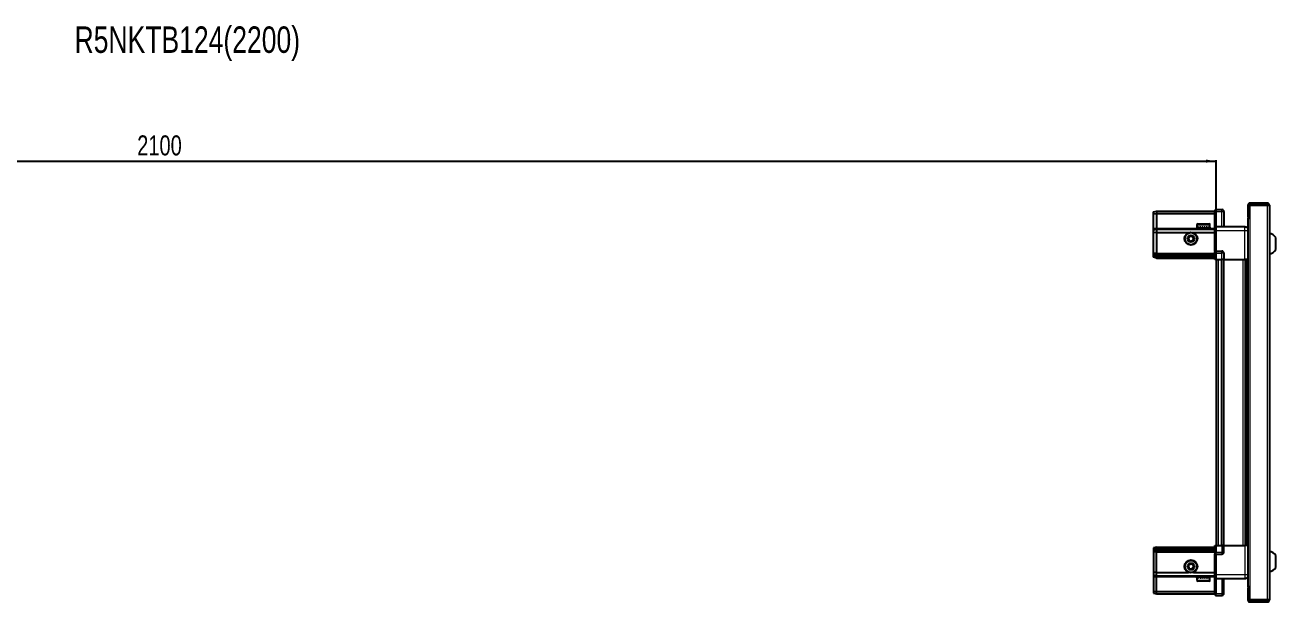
# Model space of a CAD drawing. Header units: millimetres. Extents: x 1315 to 6487, y -1523 to 1554.
# Drawn here: x 3805 to 5057, y 977 to 1554 of the extents above; entities that cross this region are included whole.
import ezdxf

# ---------------------------------------------------------------- set-up
doc = ezdxf.new("R2010")
doc.units = ezdxf.units.MM
doc.layers.add('FORMAT', color=7, linetype='Continuous')
doc.styles.add('SLDTEXTSTYLE0', font='TXT', dxfattribs={"width": 0.75})
doc.dimstyles.new('SLDDIMSTYLE0', dxfattribs={"dimtxt": 20, "dimasz": 10, "dimexe": 0, "dimexo": 0.0625, "dimgap": 5, "dimtad": 2, "dimdec": 1, "dimrnd": 1e-09, "dimzin": 12, "dimdsep": 46, "dimtxsty": 'SLDTEXTSTYLE0', "dimsah": 1, "dimcen": 0.09, "dimadec": 0, "dimazin": 3, "dimtfac": 1, "dimtofl": 0, "dimtmove": 0, "dimatfit": 3, "dimfxl": 0, "dimfrac": 2, "dimtolj": 1, "dimtzin": 12, "dimarcsym": 0})

# ---------------------------------------------------------------- blocks, each defined once
blk = doc.blocks.new('_D_5')
at = {"layer": 'FORMAT'}
for p, q in [((2897, 1319.3), (2897, 1418.8)), ((2897, 1417.8), (4997, 1417.8)), ((4997, 1319.3), (4997, 1418.8))]:
    blk.add_line(p, q, dxfattribs=at)
for points in [[(2897, 1417.8), (2907, 1416.3), (2907, 1419.4)], [(4997, 1417.8), (4987, 1419.4), (4987, 1416.3)]]:
    blk.add_solid(points, dxfattribs=at)
at = {"layer": 'FORMAT', "insert": (3917.4, 1443.6), "char_height": 20, "attachment_point": 1, "style": 'SLDTEXTSTYLE0'}
blk.add_mtext('2100', dxfattribs=at)

msp = doc.modelspace()

# ---------------------------------------------------------------- linework, layer by layer
at = {"color": 7, "linetype": 'Continuous', "lineweight": 25}
for p, q in [((4934.33, 1367.02), (4937.33, 1367.82)), ((4934.33, 1365.17), (4934.33, 1367.02)), ((4934.33, 1365.17), (4937.33, 1365.32)), ((4934.33, 1350.82), (4934.33, 1365.17)), ((4937.33, 1367.82), (4937.33, 1365.32)), ((4937.33, 1367.82), (4995.63, 1367.82)), ((4937.33, 1365.32), (4937.33, 1350.82)), ((4937.33, 1365.32), (4995.63, 1365.32)), ((4996.49, 1369.32), (4995.63, 1368.82)), ((4996.49, 1369.32), (4995.63, 1368.82)), ((4995.63, 1368.82), (4995.63, 1367.32)), ((4995.63, 1352.52), (4995.63, 1367.32)), ((4996.83, 1369.32), (4996.49, 1369.32)), ((4996.83, 1369.32), (4996.49, 1369.32)), ((4996.83, 1367.32), (4996.83, 1369.32)), ((4996.83, 1369.32), (4996.83, 1369.32)), ((4996.83, 1369.32), (5002.83, 1369.32)), ((4996.83, 1367.32), (4996.83, 1352.52)), ((5004.83, 1367.32), (5004.83, 1352.32)), ((5028.83, 1373.72), (5028.83, 1361.32)), ((5030.33, 1373.72), (5030.33, 1361.32)), ((5030.83, 1360.82), (5030.83, 1373.72)), ((5030.83, 1373.72), (5048.23, 1373.72)), ((5048.23, 1375.82), (5030.93, 1375.82)), ((5048.23, 1374.32), (5030.93, 1374.32)), ((5048.23, 1374.32), (5048.23, 1375.82)), ((5048.23, 1373.72), (5050.33, 1373.72)), ((5050.33, 1373.72), (5050.33, 978.92)), ((4977.83, 1354.22), (4977.83, 1351.32)), ((4978.63, 1355.02), (4990.03, 1355.02)), ((4990.83, 1351.32), (4990.83, 1354.22)), ((4995.63, 1352.32), (4995.63, 1352.52)), ((4996.83, 1352.32), (4995.63, 1352.32)), ((4995.63, 1348.32), (4995.63, 1352.32)), ((4996.83, 1352.52), (4996.83, 1352.32)), ((4996.83, 1352.32), (4996.83, 1348.32)), ((4996.83, 1352.32), (5025.83, 1352.32)), ((5028.73, 1360.82), (5028.73, 991.82)), ((5028.73, 1360.82), (5030.83, 1360.82)), ((5028.83, 1361.32), (5030.33, 1361.32)), ((4934.33, 1349.02), (4934.33, 1350.82)), ((4934.33, 1349.02), (4937.33, 1349.82)), ((4934.33, 1345.99), (4934.33, 1349.02)), ((4937.33, 1346.32), (4934.33, 1345.99)), ((4934.33, 1325.82), (4934.33, 1345.99)), ((4937.33, 1350.82), (4937.33, 1349.82)), ((4937.33, 1349.82), (4937.33, 1346.32)), ((4937.33, 1349.82), (4995.63, 1349.82)), ((4937.33, 1346.32), (4937.33, 1325.82)), ((4937.33, 1346.32), (4969.33, 1346.32)), ((4974.33, 1346.32), (4995.63, 1346.32)), ((4977.83, 1351.32), (4977.86, 1351.32)), ((4977.98, 1351.82), (4977.86, 1351.82)), ((4977.86, 1351.82), (4977.86, 1351.32)), ((4977.86, 1351.32), (4977.98, 1351.32)), ((4977.98, 1351.82), (4977.98, 1351.32)), ((4977.98, 1351.32), (4978.39, 1351.32)), ((4978.73, 1351.82), (4978.39, 1351.82)), ((4978.39, 1351.82), (4978.39, 1351.32)), ((4978.39, 1351.32), (4978.73, 1351.32)), ((4978.73, 1351.82), (4978.73, 1351.32)), ((4978.73, 1351.32), (4979.51, 1351.32)), ((4980.03, 1351.82), (4979.51, 1351.82)), ((4979.51, 1351.82), (4979.51, 1351.32)), ((4979.51, 1351.32), (4980.03, 1351.32)), ((4979.93, 1351.32), (4979.93, 1351.22)), ((4979.93, 1351.22), (4988.73, 1351.22)), ((4980.03, 1351.82), (4980.03, 1351.32)), ((4980.03, 1351.32), (4981.09, 1351.32)), ((4980.33, 1350.82), (4981.02, 1350.34)), ((4980.33, 1350.82), (4988.33, 1350.82)), ((4981.02, 1350.34), (4980.33, 1349.86)), ((4980.33, 1349.86), (4980.33, 1349.82)), ((4980.33, 1349.86), (4988.33, 1349.86)), ((4981.02, 1350.34), (4987.64, 1350.34)), ((4981.75, 1351.82), (4981.09, 1351.82)), ((4981.09, 1351.82), (4981.09, 1351.32)), ((4981.09, 1351.32), (4981.75, 1351.32)), ((4981.75, 1351.82), (4981.75, 1351.32)), ((4981.75, 1351.32), (4982.99, 1351.32)), ((4983.72, 1351.82), (4982.99, 1351.82)), ((4982.99, 1351.82), (4982.99, 1351.32)), ((4982.99, 1351.32), (4983.42, 1351.32)), ((4983.42, 1351.82), (4983.42, 1351.32)), ((4983.72, 1351.82), (4983.72, 1351.32)), ((4983.72, 1351.32), (4985.02, 1351.32)), ((4985.75, 1351.82), (4985.02, 1351.82)), ((4985.02, 1351.82), (4985.02, 1351.32)), ((4985.29, 1351.82), (4985.29, 1351.32)), ((4985.29, 1351.32), (4985.75, 1351.32)), ((4985.75, 1351.82), (4985.75, 1351.32)), ((4985.75, 1351.32), (4986.98, 1351.32)), ((4987.64, 1351.82), (4986.98, 1351.82)), ((4986.98, 1351.82), (4986.98, 1351.32)), ((4986.98, 1351.32), (4987.64, 1351.32)), ((4987.64, 1351.82), (4987.64, 1351.32)), ((4987.64, 1351.32), (4988.69, 1351.32)), ((4987.64, 1350.34), (4988.33, 1350.82)), ((4988.33, 1349.86), (4987.64, 1350.34)), ((4988.33, 1349.82), (4988.33, 1349.86)), ((4989.21, 1351.82), (4988.69, 1351.82)), ((4988.69, 1351.82), (4988.69, 1351.32)), ((4988.69, 1351.32), (4989.21, 1351.32)), ((4988.73, 1351.22), (4988.73, 1351.32)), ((4989.21, 1351.82), (4989.21, 1351.32)), ((4989.21, 1351.32), (4989.96, 1351.32)), ((4990.29, 1351.82), (4989.96, 1351.82)), ((4989.96, 1351.82), (4989.96, 1351.32)), ((4989.96, 1351.32), (4990.29, 1351.32)), ((4990.29, 1351.82), (4990.29, 1351.32)), ((4990.29, 1351.32), (4990.69, 1351.32)), ((4990.8, 1351.82), (4990.69, 1351.82)), ((4990.69, 1351.82), (4990.69, 1351.32)), ((4990.69, 1351.32), (4990.8, 1351.32)), ((4990.8, 1351.82), (4990.8, 1351.32)), ((4990.8, 1351.32), (4990.83, 1351.32)), ((4995.63, 1328.02), (4995.63, 1348.32)), ((4996.83, 1348.32), (4996.83, 1328.02)), ((5056.93, 1329.32), (5056.93, 1341.32)), ((4995.63, 1327.82), (4995.63, 1328.02)), ((4996.83, 1327.82), (4995.63, 1327.82)), ((4995.63, 1327.82), (4995.63, 1327.15)), ((4995.63, 1319.32), (4995.63, 1327.15)), ((4996.83, 1328.02), (4996.83, 1327.82)), ((4996.83, 1325.82), (4996.83, 1327.82)), ((4996.83, 1327.82), (5002.83, 1327.82)), ((4996.83, 1325.82), (4996.83, 1327.82)), ((4934.33, 1324.02), (4934.33, 1325.82)), ((4937.33, 1324.82), (4934.33, 1324.02)), ((4934.33, 1323.28), (4934.33, 1324.02)), ((4937.33, 1323.82), (4934.33, 1323.28)), ((4934.33, 1322.78), (4934.33, 1323.28)), ((4934.33, 1321.63), (4934.33, 1322.78)), ((4937.33, 1322.32), (4934.33, 1322.78)), ((4937.33, 1320.82), (4934.33, 1321.63)), ((4937.33, 1325.82), (4937.33, 1324.82)), ((4937.33, 1324.82), (4937.33, 1323.82)), ((4937.33, 1324.82), (4995.63, 1324.82)), ((4937.33, 1323.82), (4995.63, 1323.82)), ((4937.33, 1323.82), (4937.33, 1322.32)), ((4937.33, 1322.32), (4995.63, 1322.32)), ((4937.33, 1322.32), (4937.33, 1320.82)), ((4937.33, 1320.82), (4995.63, 1320.82)), ((4996.49, 1319.32), (4995.63, 1319.32)), ((4996.49, 1325.82), (4996.49, 1319.32)), ((4996.83, 1319.32), (4996.49, 1319.32)), ((4996.83, 1325.82), (4996.83, 1319.32)), ((4996.83, 1319.32), (5002.83, 1319.32)), ((4996.98, 1319.32), (4996.98, 1033.32)), ((5004.83, 1319.32), (5002.83, 1319.32)), ((5004.18, 1319.32), (5004.18, 1033.32)), ((5004.83, 1325.82), (5004.83, 1319.32)), ((5004.83, 1319.32), (5025.83, 1319.32)), ((5026.85, 1033.32), (5026.85, 1319.32)), ((5026.88, 1033.32), (5026.88, 1319.32)), ((5028.68, 1319.32), (5028.68, 1033.32)), ((4937.33, 1031.82), (4934.33, 1031.02)), ((4934.33, 1031.02), (4934.33, 1029.87)), ((4937.33, 1030.32), (4934.33, 1029.87)), ((4934.33, 1029.87), (4934.33, 1029.37)), ((4937.33, 1028.82), (4934.33, 1029.37)), ((4934.33, 1029.37), (4934.33, 1028.63)), ((4937.33, 1027.82), (4934.33, 1028.63)), ((4934.33, 1028.63), (4934.33, 1026.82)), ((4934.33, 1026.82), (4934.33, 1006.66)), ((4937.33, 1030.32), (4937.33, 1031.82)), ((4937.33, 1031.82), (4995.63, 1031.82)), ((4937.33, 1028.82), (4937.33, 1030.32)), ((4937.33, 1030.32), (4995.63, 1030.32)), ((4937.33, 1028.82), (4995.63, 1028.82)), ((4937.33, 1027.82), (4937.33, 1028.82)), ((4937.33, 1027.82), (4995.63, 1027.82)), ((4937.33, 1026.82), (4937.33, 1027.82)), ((4937.33, 1006.32), (4937.33, 1026.82)), ((4995.63, 1025.5), (4995.63, 1033.32)), ((4995.63, 1033.32), (4996.49, 1033.32)), ((4996.49, 1033.32), (4996.49, 1033.32)), ((4996.49, 1033.32), (4996.49, 1026.82)), ((4996.83, 1033.32), (4996.49, 1033.32)), ((4996.83, 1033.32), (4996.83, 1026.82)), ((4996.83, 1033.32), (4996.83, 1033.32)), ((4996.83, 1033.32), (5002.83, 1033.32)), ((4996.83, 1033.32), (4996.83, 1026.82)), ((4996.83, 1024.82), (4996.83, 1026.82)), ((5004.83, 1033.32), (5002.83, 1033.32)), ((5004.83, 1026.82), (5004.83, 1033.32)), ((5004.83, 1033.32), (5025.83, 1033.32)), ((4995.63, 1025.5), (4995.63, 1024.82)), ((4996.83, 1024.82), (4995.63, 1024.82)), ((4995.63, 1024.62), (4995.63, 1024.82)), ((4995.63, 1004.32), (4995.63, 1024.62)), ((4996.83, 1024.82), (4996.83, 1024.62)), ((4996.83, 1024.82), (5002.83, 1024.82)), ((4996.83, 1024.62), (4996.83, 1004.32)), ((5056.93, 1011.32), (5056.93, 1023.32)), ((4937.33, 1006.32), (4934.33, 1006.66)), ((4934.33, 1006.66), (4934.33, 1003.63)), ((4934.33, 1003.63), (4937.33, 1002.82)), ((4934.33, 1003.63), (4934.33, 1001.82)), ((4934.33, 1001.82), (4934.33, 987.48)), ((4937.33, 1006.32), (4969.33, 1006.32)), ((4937.33, 1002.82), (4937.33, 1006.32)), ((4937.33, 1002.82), (4995.63, 1002.82)), ((4937.33, 1001.82), (4937.33, 1002.82)), ((4937.33, 987.32), (4937.33, 1001.82)), ((4974.33, 1006.32), (4995.63, 1006.32)), ((4979.93, 1001.42), (4979.93, 1001.32)), ((4988.73, 1001.42), (4979.93, 1001.42)), ((4980.33, 1002.82), (4980.33, 1002.79)), ((4980.33, 1002.79), (4981.02, 1002.31)), ((4988.33, 1002.79), (4980.33, 1002.79)), ((4981.02, 1002.31), (4980.33, 1001.82)), ((4988.33, 1001.82), (4980.33, 1001.82)), ((4987.64, 1002.31), (4981.02, 1002.31)), ((4987.64, 1002.31), (4988.33, 1002.79)), ((4988.33, 1001.82), (4987.64, 1002.31)), ((4988.33, 1002.79), (4988.33, 1002.82)), ((4988.73, 1001.32), (4988.73, 1001.42)), ((4995.63, 1000.32), (4995.63, 1004.32)), ((4996.83, 1004.32), (4996.83, 1000.32)), ((4977.83, 1001.32), (4977.83, 998.42)), ((4977.85, 1001.32), (4977.83, 1001.32)), ((4977.85, 1000.82), (4977.85, 1001.32)), ((4977.94, 1001.32), (4977.85, 1001.32)), ((4977.85, 1000.82), (4977.94, 1000.82)), ((4977.94, 1000.82), (4977.94, 1001.32)), ((4978.32, 1001.32), (4977.94, 1001.32)), ((4978.32, 1000.82), (4978.32, 1001.32)), ((4978.63, 1001.32), (4978.32, 1001.32)), ((4978.32, 1000.82), (4978.63, 1000.82)), ((4978.63, 1000.82), (4978.63, 1001.32)), ((4979.37, 1001.32), (4978.63, 1001.32)), ((4990.03, 997.62), (4978.63, 997.62)), ((4979.37, 1000.82), (4979.37, 1001.32)), ((4979.88, 1001.32), (4979.37, 1001.32)), ((4979.37, 1000.82), (4979.88, 1000.82)), ((4979.88, 1000.82), (4979.88, 1001.32)), ((4980.92, 1001.32), (4979.88, 1001.32)), ((4980.92, 1000.82), (4980.92, 1001.32)), ((4981.57, 1001.32), (4980.92, 1001.32)), ((4980.92, 1000.82), (4981.57, 1000.82)), ((4981.57, 1000.82), (4981.57, 1001.32)), ((4982.79, 1001.32), (4981.57, 1001.32)), ((4982.79, 1000.82), (4982.79, 1001.32)), ((4983.29, 1001.32), (4982.79, 1001.32)), ((4982.79, 1000.82), (4983.52, 1000.82)), ((4983.29, 1000.82), (4983.29, 1001.32)), ((4983.52, 1000.82), (4983.52, 1001.32)), ((4984.82, 1001.32), (4983.52, 1001.32)), ((4984.82, 1000.82), (4984.82, 1001.32)), ((4984.82, 1000.82), (4985.55, 1000.82)), ((4985.16, 1000.82), (4985.16, 1001.32)), ((4985.55, 1001.32), (4985.16, 1001.32)), ((4985.55, 1000.82), (4985.55, 1001.32)), ((4986.8, 1001.32), (4985.55, 1001.32)), ((4986.8, 1000.82), (4986.8, 1001.32)), ((4987.46, 1001.32), (4986.8, 1001.32)), ((4986.8, 1000.82), (4987.46, 1000.82)), ((4987.46, 1000.82), (4987.46, 1001.32)), ((4988.54, 1001.32), (4987.46, 1001.32)), ((4988.54, 1000.82), (4988.54, 1001.32)), ((4989.07, 1001.32), (4988.54, 1001.32)), ((4988.54, 1000.82), (4989.07, 1000.82)), ((4989.07, 1000.82), (4989.07, 1001.32)), ((4989.86, 1001.32), (4989.07, 1001.32)), ((4989.86, 1000.82), (4989.86, 1001.32)), ((4990.21, 1001.32), (4989.86, 1001.32)), ((4989.86, 1000.82), (4990.21, 1000.82)), ((4990.21, 1000.82), (4990.21, 1001.32)), ((4990.64, 1001.32), (4990.21, 1001.32)), ((4990.64, 1000.82), (4990.64, 1001.32)), ((4990.78, 1001.32), (4990.64, 1001.32)), ((4990.64, 1000.82), (4990.78, 1000.82)), ((4990.78, 1000.82), (4990.78, 1001.32)), ((4990.83, 1001.32), (4990.78, 1001.32)), ((4990.83, 998.42), (4990.83, 1001.32)), ((4996.83, 1000.32), (4995.63, 1000.32)), ((4995.63, 1000.12), (4995.63, 1000.32)), ((4995.63, 985.32), (4995.63, 1000.12)), ((4996.83, 1000.32), (4996.83, 1000.12)), ((4996.83, 1000.32), (5025.83, 1000.32)), ((4996.83, 1000.12), (4996.83, 985.32)), ((4996.83, 1000.12), (4996.83, 985.32)), ((5004.83, 985.32), (5004.83, 1000.32)), ((5030.83, 991.82), (5028.73, 991.82)), ((5028.83, 991.32), (5030.33, 991.32)), ((5028.83, 991.32), (5028.83, 978.92)), ((5030.33, 991.32), (5030.33, 978.92)), ((5030.83, 978.92), (5030.83, 991.82)), ((4934.33, 987.48), (4937.33, 987.32)), ((4934.33, 987.48), (4934.33, 985.63)), ((4934.33, 985.63), (4937.33, 984.82)), ((4937.33, 987.32), (4995.63, 987.32)), ((4937.33, 984.82), (4937.33, 987.32)), ((4937.33, 984.82), (4995.63, 984.82)), ((4995.63, 985.32), (4995.63, 983.82)), ((4995.63, 983.82), (4996.49, 983.32)), ((4996.83, 983.32), (4996.49, 983.32)), ((4996.83, 983.32), (4996.83, 985.32)), ((4996.83, 983.32), (5002.83, 983.32)), ((5048.23, 978.92), (5030.83, 978.92)), ((5030.93, 978.32), (5048.23, 978.32)), ((5030.93, 976.82), (5048.23, 976.82)), ((5050.33, 978.92), (5048.23, 978.92)), ((5048.23, 978.32), (5048.23, 976.82))]:
    msp.add_line(p, q, dxfattribs=at)
at = {"color": 8, "linetype": 'Continuous', "lineweight": 18}
for p, q in [((4996.83, 1367.32), (4995.63, 1367.32)), ((4996.83, 1367.32), (5002.83, 1367.32)), ((5002.83, 1367.32), (5002.83, 1369.32)), ((5002.83, 1367.32), (5004.83, 1367.32)), ((5002.83, 1352.32), (5002.83, 1367.32)), ((5030.33, 1373.72), (5028.83, 1373.72)), ((5030.93, 1374.32), (5030.93, 1375.82)), ((5048.23, 1373.72), (5048.23, 978.92)), ((4977.83, 1354.22), (4990.83, 1354.22)), ((4995.63, 1352.52), (4996.83, 1352.52)), ((5030.83, 1360.82), (5030.83, 991.82)), ((4934.33, 1350.82), (4937.33, 1350.82)), ((4937.33, 1350.82), (4980.33, 1350.82)), ((4988.33, 1350.82), (4995.63, 1350.82)), ((4996.83, 1348.32), (4995.63, 1348.32)), ((4996.83, 1348.32), (5025.83, 1348.32)), ((5025.83, 1319.32), (5025.83, 1348.32)), ((4995.63, 1328.02), (4996.83, 1328.02)), ((5002.83, 1325.82), (5002.83, 1327.82)), ((4937.33, 1325.82), (4934.33, 1325.82)), ((4937.33, 1325.82), (4995.63, 1325.82)), ((4996.83, 1325.82), (4996.49, 1325.82)), ((4996.83, 1325.82), (5002.83, 1325.82)), ((4998.98, 1319.32), (4998.98, 1033.32)), ((5002.18, 1319.32), (5002.18, 1033.32)), ((5002.83, 1319.32), (5002.83, 1325.82)), ((5004.83, 1325.82), (5002.83, 1325.82)), ((5004.83, 1319.32), (5004.83, 1033.32)), ((5024.23, 1033.32), (5024.23, 1319.32)), ((5025.64, 1319.32), (5025.64, 1033.32)), ((5028.09, 1033.32), (5028.09, 1319.32)), ((4937.33, 1026.82), (4934.33, 1026.82)), ((4937.33, 1026.82), (4995.63, 1026.82)), ((4996.83, 1033.32), (4996.49, 1033.32)), ((4996.83, 1026.82), (4996.49, 1026.82)), ((4996.83, 1026.82), (5002.83, 1026.82)), ((5002.83, 1033.32), (5002.83, 1026.82)), ((5002.83, 1026.82), (5002.83, 1024.82)), ((5004.83, 1026.82), (5002.83, 1026.82)), ((5025.83, 1033.32), (5025.83, 1004.32)), ((4996.83, 1024.62), (4995.63, 1024.62)), ((4934.33, 1001.82), (4937.33, 1001.82)), ((4937.33, 1001.82), (4980.33, 1001.82)), ((4988.33, 1001.82), (4995.63, 1001.82)), ((4996.83, 1004.32), (4995.63, 1004.32)), ((4996.83, 1004.32), (5025.83, 1004.32)), ((4990.83, 998.42), (4977.83, 998.42)), ((4996.83, 1000.12), (4995.63, 1000.12)), ((5002.83, 1000.32), (5002.83, 985.32)), ((4996.83, 985.32), (4995.63, 985.32)), ((4996.83, 985.32), (5002.83, 985.32)), ((5002.83, 985.32), (5002.83, 983.32)), ((5002.83, 985.32), (5004.83, 985.32)), ((5030.33, 978.92), (5028.83, 978.92)), ((5030.93, 978.32), (5030.93, 976.82))]:
    msp.add_line(p, q, dxfattribs=at)
at = {"color": 7, "linetype": 'Continuous', "lineweight": 25}
for centre, radius in [((4971.83, 1340.32), 6.5), ((4971.83, 1340.32), 3.46), ((4971.83, 1012.32), 6.5), ((4971.83, 1012.32), 3.46)]:
    msp.add_circle(centre, radius, dxfattribs=at)
at = {"color": 8, "linetype": 'Continuous', "lineweight": 18}
for centre in [(4971.83, 1340.32), (4971.83, 1012.32)]:
    msp.add_circle(centre, 5.7, dxfattribs=at)
at = {"color": 7, "linetype": 'Continuous', "lineweight": 25}
for centre, radius, start, end in [((5002.83, 1367.32), 2, 0, 90), ((5030.93, 1373.72), 2.1, 90, 180), ((5030.93, 1373.72), 0.6, 90, 180), ((5048.23, 1373.72), 2.1, 0, 90), ((5048.23, 1373.72), 0.6, 0, 90), ((4978.63, 1354.22), 0.8, 90, 180), ((4990.03, 1354.22), 0.8, 0, 90), ((4971.83, 1340.32), 2.5, 120.74103, 180.74103), ((4971.83, 1340.32), 2.5, 180.74103, 240.74103), ((4971.83, 1340.32), 2.5, 60.74103, 120.74103), ((4971.83, 1340.32), 2.5, 0.74103, 60.74103), ((4971.83, 1340.32), 2.5, 300.74103, 0.74103), ((4979.93, 1350.82), 0.4, 0, 90), ((4988.73, 1350.82), 0.4, 90, 180), ((5047.3, 1334.3), 11.91, 36.1266, 75.29965), ((4971.83, 1340.32), 2.5, 240.74103, 300.74103), ((5002.83, 1325.82), 2, 0, 90), ((5047.3, 1336.35), 11.91, 284.70035, 323.8734), ((5002.83, 1026.82), 2, 270, 0), ((5047.3, 1016.3), 11.91, 36.1266, 75.29965), ((4971.83, 1012.32), 2.5, 95.91157, 155.91157), ((4971.83, 1012.32), 2.5, 35.91157, 95.91157), ((4971.83, 1012.32), 2.5, 155.91157, 215.91157), ((4971.83, 1012.32), 2.5, 215.91157, 275.91157), ((4971.83, 1012.32), 2.5, 275.91157, 335.91157), ((4971.83, 1012.32), 2.5, 335.91157, 35.91157), ((4979.93, 1001.82), 0.4, 270, 360), ((4988.73, 1001.82), 0.4, 180, 270), ((5047.3, 1018.35), 11.91, 284.70035, 323.8734), ((4978.63, 998.42), 0.8, 180, 270), ((4990.03, 998.42), 0.8, 270, 360), ((5002.83, 985.32), 2, 270, 0), ((5030.93, 978.92), 2.1, 180, 270), ((5030.93, 978.92), 0.6, 180, 270), ((5048.23, 978.92), 2.1, 270, 0), ((5048.23, 978.92), 0.6, 270, 0)]:
    msp.add_arc(centre, radius, start, end, dxfattribs=at)
for centre, start_param, end_param in [((4993.03, 1325.82), 0, 0.7227342), ((4993.03, 1026.82), 5.5604511, 6.2831853)]:
    msp.add_ellipse(centre, major_axis=(3.46, 0), ratio=0.5773503, start_param=start_param, end_param=end_param, dxfattribs=at)
for points, knots in [([(5025.83, 1352.32), (5026.27, 1352.28), (5026.95, 1352.21), (5027.76, 1351.77), (5028.31, 1351.33), (5028.59, 1350.96), (5028.73, 1350.77)], [0, 0, 0, 0, 0.3842982, 0.5911726, 0.8024372, 1, 1, 1, 1]), ([(4969.31, 1341.73), (4969.75, 1342), (4970.58, 1342.49), (4971.41, 1342.98), (4971.79, 1343.21)], [0, 0, 0, 0, 0.5346859, 1, 1, 1, 1]), ([(4969.35, 1338.85), (4969.34, 1338.97), (4969.34, 1339.57), (4969.32, 1340.57), (4969.31, 1341.39), (4969.31, 1341.73)], [0, 0, 0, 0, 0.1331247, 0.6370994, 1, 1, 1, 1]), ([(4971.79, 1343.21), (4972.24, 1342.96), (4973.08, 1342.49), (4973.92, 1342.02), (4974.31, 1341.8)], [0, 0, 0, 0, 0.5346859, 1, 1, 1, 1]), ([(4974.31, 1341.8), (4974.31, 1341.45), (4974.32, 1340.63), (4974.34, 1339.64), (4974.34, 1339.04), (4974.35, 1338.91)], [0, 0, 0, 0, 0.3629006, 0.8668753, 1, 1, 1, 1]), ([(4971.86, 1337.44), (4971.41, 1337.69), (4970.57, 1338.16), (4969.74, 1338.63), (4969.35, 1338.85)], [0, 0, 0, 0, 0.53468586, 1, 1, 1, 1]), ([(4974.35, 1338.91), (4973.9, 1338.65), (4973.07, 1338.16), (4972.25, 1337.67), (4971.86, 1337.44)], [0, 0, 0, 0, 0.53468586, 1, 1, 1, 1]), ([(5028.68, 1319.32), (5028.64, 1319.32), (5028.42, 1319.32), (5027.7, 1319.32), (5026.74, 1319.32), (5026.09, 1319.32), (5025.83, 1319.32)], [0, 0, 0, 0, 0.0717073, 0.4209791, 0.7702508, 1, 1, 1, 1]), ([(5028.68, 1033.32), (5028.64, 1033.32), (5028.42, 1033.32), (5027.7, 1033.32), (5026.74, 1033.32), (5026.09, 1033.32), (5025.83, 1033.32)], [0, 0, 0, 0, 0.0717073, 0.4209791, 0.7702508, 1, 1, 1, 1]), ([(4968.96, 1012.03), (4969.17, 1012.5), (4969.56, 1013.38), (4969.95, 1014.25), (4970.13, 1014.66)], [0, 0, 0, 0, 0.5346859, 1, 1, 1, 1]), ([(4970.13, 1014.66), (4970.48, 1014.7), (4971.3, 1014.78), (4972.29, 1014.88), (4972.88, 1014.95), (4973.01, 1014.96)], [0, 0, 0, 0, 0.3629006, 0.8668753, 1, 1, 1, 1]), ([(4973.01, 1014.96), (4973.31, 1014.54), (4973.87, 1013.76), (4974.44, 1012.98), (4974.7, 1012.62)], [0, 0, 0, 0, 0.5346859, 1, 1, 1, 1]), ([(4970.65, 1009.69), (4970.35, 1010.11), (4969.78, 1010.89), (4969.22, 1011.66), (4968.96, 1012.03)], [0, 0, 0, 0, 0.5346859, 1, 1, 1, 1]), ([(4973.52, 1009.99), (4973.4, 1009.97), (4972.8, 1009.91), (4971.81, 1009.81), (4970.99, 1009.72), (4970.65, 1009.69)], [0, 0, 0, 0, 0.1331247, 0.6370994, 1, 1, 1, 1]), ([(4974.7, 1012.62), (4974.49, 1012.15), (4974.09, 1011.27), (4973.7, 1010.39), (4973.52, 1009.99)], [0, 0, 0, 0, 0.5346859, 1, 1, 1, 1]), ([(5025.83, 1000.32), (5026.27, 1000.37), (5026.95, 1000.44), (5027.76, 1000.88), (5028.31, 1001.32), (5028.59, 1001.69), (5028.73, 1001.87)], [0, 0, 0, 0, 0.3842982, 0.5911726, 0.8024372, 1, 1, 1, 1])]:
    msp.add_open_spline(points, degree=3, knots=knots, dxfattribs=at)
at = {"color": 8, "linetype": 'Continuous', "lineweight": 18}
for points in [[(5025.83, 1348.32), (5025.83, 1348.85), (5025.83, 1349.9), (5025.83, 1351.22), (5025.83, 1352.14), (5025.83, 1352.26), (5025.83, 1352.32)], [(5025.83, 1004.32), (5025.83, 1003.8), (5025.83, 1002.75), (5025.83, 1001.43), (5025.83, 1000.5), (5025.83, 1000.38), (5025.83, 1000.32)]]:
    msp.add_open_spline(points, degree=3, dxfattribs=at)
for points in [[(5025.83, 1348.32), (5026.27, 1348.32), (5026.95, 1348.32), (5027.76, 1348.32), (5028.31, 1348.32), (5028.59, 1348.32), (5028.73, 1348.32)], [(5025.83, 1004.32), (5026.27, 1004.32), (5026.95, 1004.32), (5027.76, 1004.32), (5028.31, 1004.32), (5028.59, 1004.32), (5028.73, 1004.32)]]:
    msp.add_open_spline(points, degree=3, knots=[0, 0, 0, 0, 0.3842982, 0.5911726, 0.8024372, 1, 1, 1, 1], dxfattribs=at)

# ---------------------------------------------------------------- texts
at = {"layer": 'FORMAT', "insert": (3854.71, 1552.62), "char_height": 26.4583, "attachment_point": 1, "style": 'SLDTEXTSTYLE0'}
msp.add_mtext('R5NKTB124(2200)', dxfattribs=at)

# ---------------------------------------------------------------- dimensions: what is measured, and where the dimension line sits
at = {"layer": 'FORMAT'}
dim = msp.add_linear_dim(base=(4996.98, 1417.82), p1=(2896.98, 1319.32), p2=(4996.98, 1319.32), angle=0, dimstyle='SLDDIMSTYLE0', dxfattribs=at)
dim.commit()
dim.dimension.update_dxf_attribs({"geometry": '_D_5', "text_midpoint": (3946.98, 1417.82), "dimtype": 160})

doc.saveas('drawing.dxf')
